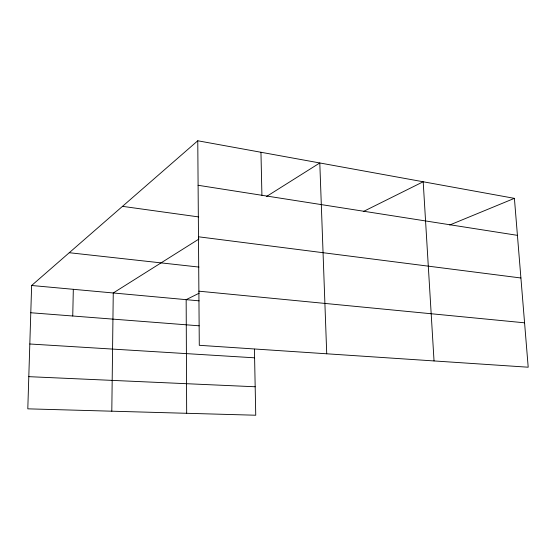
<?xml version="1.0" encoding="UTF-8"?>
<svg xmlns="http://www.w3.org/2000/svg" width="556" height="556" viewBox="0 0 556 556"><rect width="100%" height="100%" fill="white"/><g stroke="black" fill="none" stroke-linecap="round" stroke-linejoin="round"><path stroke-width="0.83" d="M111.805 411.197L113.257 292.97L198.985 239.01M72.746 316.003L73.322 289.315M197.769 140.772L199.284 345.304L528.2 367.21L514.404 198.353L197.769 140.772L31.636 285.492L27.8 408.841L255.746 415.228L254.426 349.147M266.435 196.553L319.797 162.964L326.726 353.79M199.222 293.165L186.163 299.656L186.67 413.296M363.311 211.544L423.192 181.763L434.034 360.941M449.734 224.999L514.404 198.353M28.801 376.662L255.176 386.767M29.815 343.997L254.599 357.814M30.788 312.75L199.145 325.809M31.636 285.492L199.124 300.845M198.881 291.177L524.572 322.814M69.264 252.716L198.985 267.075M198.478 236.786L520.909 277.986M122.494 206.345L198.735 216.937M198.096 185.28L517.428 235.348M260.959 152.261L261.918 195.288"/></g></svg>
